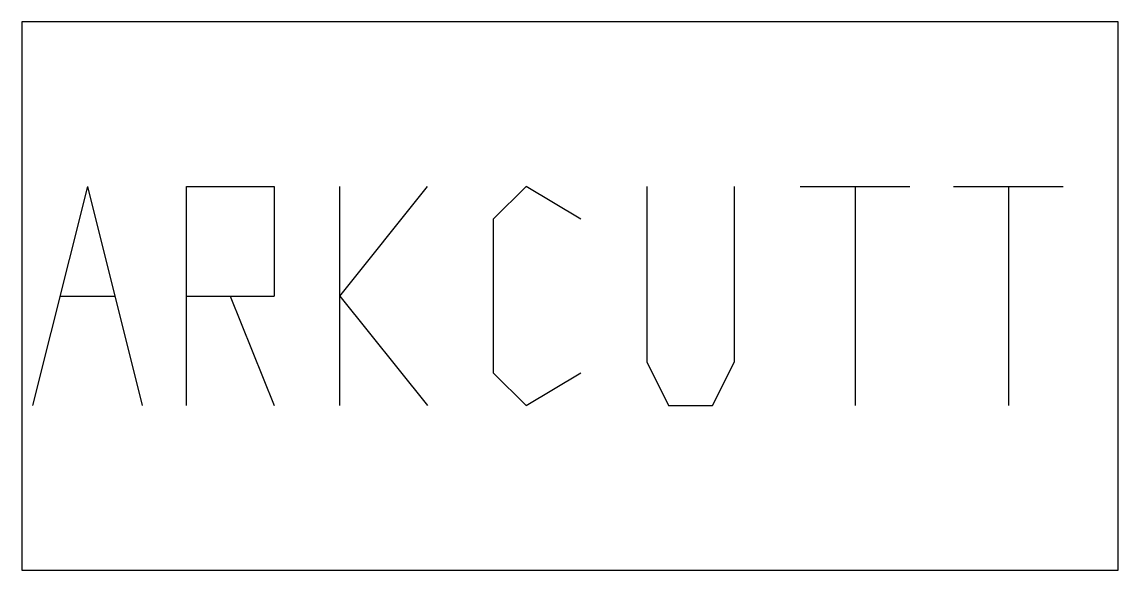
# Model space of a CAD drawing. Header units: metres. Extents: x 500 to 1500, y 750 to 1250.
import ezdxf

# ---------------------------------------------------------------- set-up
doc = ezdxf.new("R2010")
doc.units = ezdxf.units.M
doc.layers.add('Corte Exterior', color=1, linetype='Continuous')
doc.layers.add('Grabado', color=3, linetype='Continuous')

msp = doc.modelspace()

# ---------------------------------------------------------------- linework, layer by layer
at = {"layer": 'Corte Exterior'}
msp.add_lwpolyline([(500, 750), (1500, 750), (1500, 1250), (500, 1250)], close=True, dxfattribs=at)
at = {"layer": 'Grabado'}
for points in [[(510, 900), (560, 1100)], [(610, 900), (560, 1100)], [(650, 900), (650, 1100)], [(650, 1100), (730, 1100)], [(730, 1100), (730, 1000)], [(790, 900), (790, 1100)], [(790, 1000), (870, 1100)], [(960, 1100), (930, 1070)], [(1010, 1070), (960, 1100)], [(1070, 1100), (1070, 940)], [(1150, 940), (1150, 1100)], [(1210, 1100), (1310, 1100)], [(1260, 1100), (1260, 900)], [(1350, 1100), (1450, 1100)], [(1400, 1100), (1400, 900)], [(930, 1070), (930, 930)], [(535, 1000), (585, 1000)], [(650, 1000), (730, 1000)], [(690, 1000), (730, 900)], [(790, 1000), (870, 900)], [(1070, 940), (1090, 900)], [(1130, 900), (1150, 940)], [(930, 930), (960, 900)], [(960, 900), (1010, 930)], [(1090, 900), (1130, 900)]]:
    msp.add_lwpolyline(points, dxfattribs=at)

doc.saveas('drawing.dxf')
